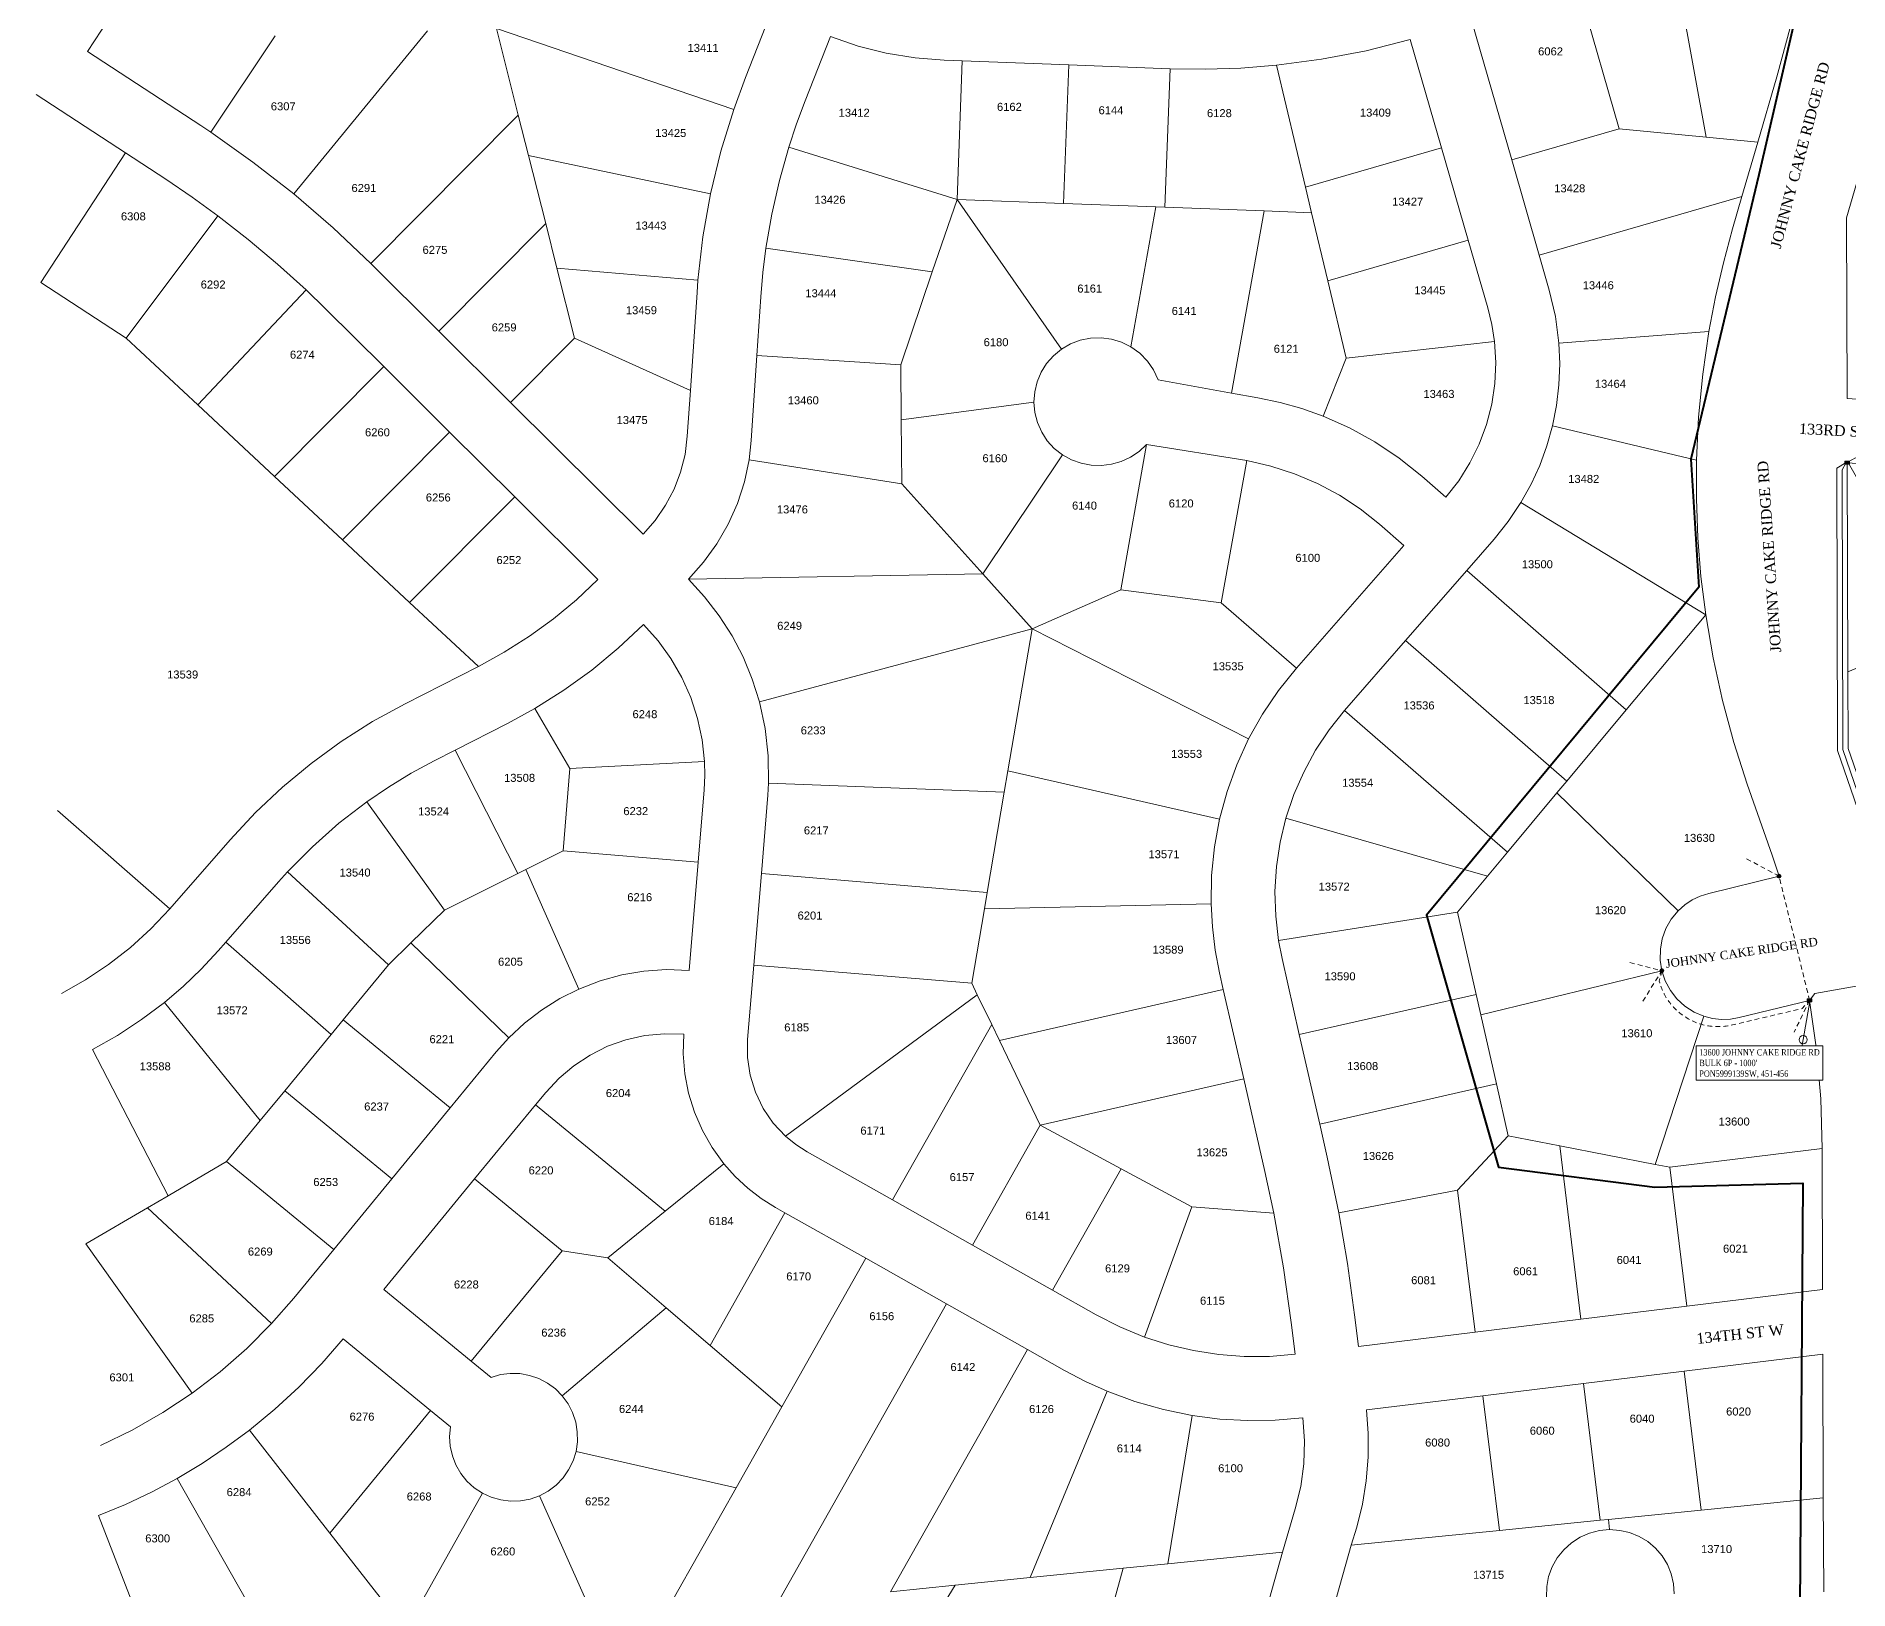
# Model space of a CAD drawing. Header units: feet. Extents: x 865220 to 2843873, y -2240498 to 972474.
# Drawn here: x 2834178 to 2835877, y 967143 to 968600 of the extents above; entities that cross this region are included whole.
import ezdxf
from ezdxf.enums import TextEntityAlignment as Align
from ezdxf.lldxf.tags import DXFTag

# ---------------------------------------------------------------- set-up
doc = ezdxf.new("R2010")
doc.units = ezdxf.units.FT
doc.header["$LTSCALE"] = 0.015
doc.header["$MEASUREMENT"] = 0
doc.linetypes.add('DASHED', pattern=[5, 3, -2])
doc.layers.get('0').update_dxf_attribs({"lineweight": 5})
for name, color, linetype, lineweight in [('72B', 112, '72B', 5), ('Dakota County Addresses', 7, 'Continuous', 5), ('Dakota County Parcels', 7, 'Continuous', 5), ('DROP BURIED', 7, 'DASHED', 5), ('RUNNING LINE (UNDERGROUND)', 10, 'Continuous', 5), ('STREET NAME', 7, 'Continuous', 5), ('TAIL', 1, 'MST', 5), ('TELEPHONE STRUCT-PROP', 6, 'Continuous', 5), ('TERMINALS', 7, 'Continuous', 5), ('WORK BOUNDARY', 110, 'Continuous', 40)]:
    doc.layers.add(name, color=color, linetype=linetype, lineweight=lineweight)
doc.styles.add('Dimensions 100', font='arial.ttf')
doc.styles.add('Line', font='txt.shx', dxfattribs={"height": 3})
doc.styles.add('SIMPLEX', font='times.ttf', dxfattribs={"width": 0.8})
doc.styles.get("Standard").update_dxf_attribs({"font": 'times.ttf'})
doc.styles.add('Utilities', font='arial.ttf', dxfattribs={"height": 2.5})
tags = doc.linetypes.add('72B', pattern='A,80,-5,["72B",Line,S=1.5,R=0,X=0,Y=-1.5],-20', length=105).pattern_tags.tags
tags[6] = DXFTag(74, 10)
tags = doc.linetypes.add('MST', pattern='A,5,-5,5,-5,["TAIL",Line,S=1.5,R=0,X=0,Y=-1.5],-20', length=40).pattern_tags.tags
tags[10] = DXFTag(74, 10)

# ---------------------------------------------------------------- blocks, each defined once
blk = doc.blocks.new('ACMAP_ANN_TEMPLATE_Dakota County Addresses')
at = {"layer": 'Dakota County Addresses', "style": 'Dimensions 100'}
blk.add_attdef('DakotaCountyAddress', text='', height=50, dxfattribs=at).set_placement((0, 0), align=Align.CENTER)
blk = doc.blocks.new('NEW HH')
at = {"ltscale": 40, "true_color": 0xffffff}
h = blk.add_hatch(color=7, dxfattribs=at)
h.dxf.hatch_style = 1
h.paths.add_polyline_path([(-0.061, -0.031, 0.414214), (-0.046, -0.046), (0.046, -0.046, 0.414214), (0.061, -0.031), (0.061, 0.031, 0.414214), (0.046, 0.046), (-0.046, 0.046, 0.414214), (-0.061, 0.031)])
at = {"layer": 'RUNNING LINE (UNDERGROUND)', "color": 6, "lineweight": 0, "const_width": 0.005, "flags": 128}
blk.add_lwpolyline([(-0.061, 0.031), (-0.061, -0.031, 0.414214), (-0.046, -0.046), (0.046, -0.046, 0.414214), (0.061, -0.031), (0.061, 0.031, 0.414214), (0.046, 0.046), (-0.046, 0.046, 0.414214)], format="xyb", close=True, dxfattribs=at)
at = {"layer": 'TELEPHONE STRUCT-PROP', "color": 18, "true_color": 0x000000, "style": 'Utilities'}
blk.add_text('HH', height=0.05, dxfattribs=at).set_placement((0, 0), align=Align.MIDDLE_CENTER)
blk = doc.blocks.new('Proposed FlowerPot')
at = {"ltscale": 100, "true_color": 0xffffff}
h = blk.add_hatch(color=7, dxfattribs=at)
h.dxf.hatch_style = 1
h.paths.add_polyline_path([(0, 0.06, 0.414214), (-0.06, 0, 0.414214), (0, -0.06, 0.414214), (0.06, 0, 0.414214)])
at = {"ltscale": 100}
blk.add_circle((0, 0), 0.0604, dxfattribs=at)
at = {"layer": 'RUNNING LINE (UNDERGROUND)', "color": 6, "lineweight": 0, "const_width": 0.00907, "flags": 128}
blk.add_lwpolyline([(-0.06, 0, -0.414214), (0, 0.06, -0.414214), (0.06, 0, -0.414214), (0, -0.06, -0.414214), (-0.06, 0)], format="xyb", dxfattribs=at)
at = {"color": 18, "linetype": 'ByBlock', "lineweight": -2, "ltscale": 100, "true_color": 0x000000, "style": 'Dimensions 100'}
blk.add_text('F', height=0.0744, dxfattribs=at).set_placement((-0.029, -0.037))
blk = doc.blocks.new('TERMINAL')
at = {"ltscale": 0.5, "flags": 128}
blk.add_lwpolyline([(-0.1, -0.6), (-0.1, 44.8)], dxfattribs=at)
at = {"ltscale": 0.5}
blk.add_circle((-0.1, 37.6), 3.83, dxfattribs=at)

msp = doc.modelspace()

# ---------------------------------------------------------------- linework, layer by layer
at = {"layer": '72B', "lineweight": 5, "ltscale": 100, "flags": 128}
msp.add_lwpolyline([(2835873.7, 968199.9), (2835870.4, 968193.8), (2835870.9, 967931.4), (2835902.4, 967840.4, -0.027001), (2835931.4, 967724.5), (2835934.6, 967703.5, -0.039583), (2835946.8, 967557.8), (2835947.3, 967432.4), (2835952.2, 967428.3), (2835947.6, 967422.7), (2835947.3, 967368.3), (2835948, 967108.1), (2835945, 966519.8), (2835950, 966517.8)], format="xyb", dxfattribs=at)
at = {"layer": 'Dakota County Parcels', "lineweight": 5}
for p, q in [((2834225.7, 968585.9), (2834276.1, 968663)), ((2835713.6, 968666.4), (2835743.1, 968505.5)), ((2835661.5, 968513.5), (2835624, 968643.1)), ((2834419.2, 968452.4), (2834544.6, 968605.3)), ((2834609.2, 968607.5), (2834831.5, 968531.6)), ((2834609.2, 968607.5), (2834629.6, 968526.4)), ((2834842.6, 968561.7), (2834861.7, 968610)), ((2835523.2, 968614), (2835560.7, 968484.3)), ((2834225.7, 968585.9), (2834332, 968516.4)), ((2834341.3, 968510.2), (2834401.7, 968600.5)), ((2834898.4, 968539.6), (2834922.3, 968600)), ((2835465.5, 968597.3), (2835495, 968495.5)), ((2835028.7, 968577.7), (2835045.7, 968577.1)), ((2835040.8, 968447.2), (2835045.7, 968577.1)), ((2835045.7, 968577.1), (2835145.6, 968573.3)), ((2835140.7, 968443.5), (2835145.6, 968573.3)), ((2835145.6, 968573.3), (2835240.5, 968569.8)), ((2835235.6, 968439.9), (2835240.5, 968569.8)), ((2835340.1, 968573), (2835367.3, 968458.6)), ((2834842.6, 968561.7), (2834831.5, 968531.6)), ((2835791.3, 968500.8), (2835809.2, 968562.2)), ((2834177.8, 968545.5), (2834261.5, 968490.8)), ((2835874.6, 968429.9), (2835905, 968534.6)), ((2834341.3, 968510.2), (2834332, 968516.4)), ((2834491.3, 968387.3), (2834629.6, 968526.4)), ((2834629.6, 968526.4), (2834639.2, 968488.4)), ((2835560.7, 968484.3), (2835661.5, 968513.5)), ((2835743.1, 968505.5), (2835661.5, 968513.5)), ((2835743.1, 968505.5), (2835791.3, 968500.8)), ((2835776.5, 968449.9), (2835791.3, 968500.8)), ((2834182.2, 968369.4), (2834261.5, 968490.8)), ((2834261.5, 968490.8), (2834299.1, 968466.1)), ((2834639.2, 968488.4), (2834655.3, 968424.6)), ((2834639.2, 968488.4), (2834809.9, 968452.6)), ((2834883.1, 968496.2), (2835040.8, 968447.2)), ((2835367.3, 968458.6), (2835495, 968495.5)), ((2835495, 968495.5), (2835519.9, 968409.1)), ((2835560.7, 968484.3), (2835586.5, 968395)), ((2835367.3, 968458.6), (2835373, 968434.7)), ((2835586.5, 968395), (2835776.5, 968449.9)), ((2835767.7, 968419.6), (2835776.5, 968449.9)), ((2834262.1, 968317.1), (2834348, 968432)), ((2835017.6, 968379.2), (2835040.8, 968447.2)), ((2835040.8, 968447.2), (2835140.7, 968443.5)), ((2835040.8, 968447.2), (2835138.6, 968306.8)), ((2835140.7, 968443.5), (2835227.2, 968440.2)), ((2835203.8, 968309.1), (2835227.2, 968440.2)), ((2835227.2, 968440.2), (2835235.6, 968439.9)), ((2835235.6, 968439.9), (2835328.7, 968436.4)), ((2835298.2, 968265.7), (2835328.7, 968436.4)), ((2835328.7, 968436.4), (2835373, 968434.7)), ((2835373, 968434.7), (2835388.2, 968371)), ((2834555.1, 968323.8), (2834655.3, 968424.6)), ((2834655.3, 968424.6), (2834665.8, 968382.8)), ((2835875, 968260.5), (2835874.6, 968429.9)), ((2834861.7, 968401.5), (2835017.6, 968379.2)), ((2835388.2, 968371), (2835519.9, 968409.1)), ((2835519.9, 968409.1), (2835538.3, 968345.7)), ((2834491.3, 968387.3), (2834555.1, 968323.8)), ((2834665.8, 968382.8), (2834798, 968371.6)), ((2834682.4, 968317.1), (2834665.8, 968382.8)), ((2835586.5, 968395), (2835595.9, 968362.3)), ((2834182.2, 968369.4), (2834262.1, 968317.1)), ((2834798, 968371.6), (2834797.1, 968359.9)), ((2834988, 968292), (2835017.6, 968379.2)), ((2835388.2, 968371), (2835405.4, 968298.4)), ((2834329.1, 968254.6), (2834430.7, 968362.4)), ((2834449, 968344.7), (2834430.7, 968362.4)), ((2834790.9, 968268.1), (2834797.1, 968359.9)), ((2834853.3, 968301), (2834856.9, 968355.9)), ((2834449, 968344.7), (2834503.6, 968290.5)), ((2834262.1, 968317.1), (2834329.1, 968254.6)), ((2834555.1, 968323.8), (2834622.4, 968256.8)), ((2834622.4, 968256.8), (2834682.4, 968317.1)), ((2834682.4, 968317.1), (2834790.9, 968268.1)), ((2835405.4, 968298.4), (2835544.6, 968313.9)), ((2835605, 968312.5), (2835745.6, 968323.5)), ((2834847.9, 968221.2), (2834853.3, 968301)), ((2834853.3, 968301), (2834988, 968292)), ((2835383.9, 968244), (2835405.4, 968298.4)), ((2834401.1, 968187.5), (2834503.6, 968290.5)), ((2834503.6, 968290.5), (2834565.2, 968229.1)), ((2834988.5, 968240.4), (2834988, 968292)), ((2835229.3, 968278), (2835298.2, 968265.7)), ((2834788, 968225.2), (2834790.9, 968268.1)), ((2835298.2, 968265.7), (2835322.8, 968261.3)), ((2834329.1, 968254.6), (2834401.1, 968187.5)), ((2834622.4, 968256.8), (2834746.5, 968133.4)), ((2834988.5, 968240.4), (2835112.9, 968257)), ((2835875, 968260.5), (2835927.2, 968256.9)), ((2834464.8, 968128.1), (2834565.2, 968229.1)), ((2834565.2, 968229.1), (2834626.2, 968168.5)), ((2834989.1, 968180.4), (2834988.5, 968240.4)), ((2835598.9, 968235), (2835733.9, 968202.8)), ((2834845.9, 968203.1), (2834847.9, 968221.2)), ((2835194.2, 968081.2), (2835218.5, 968217.5)), ((2835218.5, 968217.5), (2835312.3, 968202.3)), ((2834845.9, 968203.1), (2834989.1, 968180.4)), ((2835065, 968096), (2835139.6, 968207.7)), ((2835288.5, 968069), (2835312.3, 968202.3)), ((2835875.7, 968004.2), (2835875.2, 968200.3)), ((2835875.2, 968200.3), (2835923.1, 968197)), ((2834401.1, 968187.5), (2834464.8, 968128.1)), ((2834989.1, 968180.4), (2835065, 968096)), ((2835476.3, 968187.8), (2835498.9, 968168)), ((2834527.7, 968069.4), (2834626.2, 968168.5)), ((2834626.2, 968168.5), (2834704.2, 968090.9)), ((2835569.3, 968163), (2835742.5, 968057.7)), ((2835436.9, 968142.6), (2835459.5, 968122.8)), ((2834464.8, 968128.1), (2834527.7, 968069.4)), ((2835518.5, 968099.2), (2835544.1, 968128.6)), ((2835358.9, 968007.6), (2835459.5, 968122.8)), ((2834789.1, 968091.1), (2835065, 968096)), ((2835065, 968096), (2835111.2, 968044.7)), ((2835461.3, 968033.7), (2835518.5, 968099.2)), ((2835518.5, 968099.2), (2835668.1, 967968.6)), ((2835111.2, 968044.7), (2835194.2, 968081.2)), ((2835194.2, 968081.2), (2835288.5, 968069)), ((2835875.7, 968004.2), (2836078, 968088.8)), ((2834527.7, 968069.4), (2834592.2, 968009.3)), ((2835288.5, 968069), (2835358.9, 968007.6)), ((2835668.1, 967968.6), (2835742.5, 968057.7)), ((2834855.7, 967976.1), (2835111.2, 968044.7)), ((2835111.2, 968044.7), (2835088.5, 967911.5)), ((2835111.2, 968044.7), (2835314.1, 967941.4)), ((2835404.1, 967968.1), (2835461.3, 968033.7)), ((2835461.3, 968033.7), (2835612.3, 967901.8)), ((2834523.6, 967974.3), (2834592.2, 968009.3)), ((2835875.9, 967932.3), (2835875.7, 968004.2)), ((2834570.4, 967930.9), (2834619.4, 967955.8)), ((2834619.4, 967955.8), (2834645, 967969.8)), ((2834678, 967913.5), (2834645, 967969.8)), ((2835404.1, 967968.1), (2835556.6, 967835.1)), ((2835612.3, 967901.8), (2835668.1, 967968.6)), ((2834550.8, 967920.9), (2834570.4, 967930.9)), ((2834570.4, 967930.9), (2834629.3, 967815.3)), ((2835875.9, 967932.3), (2835899.1, 967865.8)), ((2834671.6, 967836.4), (2834678, 967913.5)), ((2834678, 967913.5), (2834804.2, 967920.1)), ((2835088.5, 967911.5), (2835085.1, 967891.5)), ((2835088.5, 967911.5), (2835286.9, 967866.2)), ((2834798.1, 967825.9), (2834803.8, 967893.7)), ((2834857.4, 967815), (2834863.6, 967888.7)), ((2834863.6, 967888.7), (2834864.2, 967900)), ((2834864.2, 967900), (2835085.1, 967891.5)), ((2835085.1, 967891.5), (2835069.1, 967797.4)), ((2835556.6, 967835.1), (2835603.1, 967890.8)), ((2835603.1, 967890.8), (2835612.3, 967901.8)), ((2835603.1, 967890.8), (2835716.7, 967780.1)), ((2835781.5, 967898.9), (2835804.7, 967832.4)), ((2834197.7, 967874.2), (2834303, 967782)), ((2834487.5, 967882.4), (2834560.4, 967780.8)), ((2835349.1, 967867.1), (2835538, 967812.8)), ((2834303, 967782), (2834359.7, 967846.7)), ((2834636.6, 967818.9), (2834671.6, 967836.4)), ((2834671.6, 967836.4), (2834798.1, 967825.9)), ((2834789.7, 967724.3), (2834798.1, 967825.9)), ((2835538, 967812.8), (2835556.6, 967835.1)), ((2835811.3, 967812.6), (2835804.7, 967832.4)), ((2834355.4, 967750.8), (2834404.8, 967807.2)), ((2834413.4, 967816.7), (2834404.8, 967807.2)), ((2834413.4, 967816.7), (2834507.9, 967729.6)), ((2834560.4, 967780.8), (2834629.3, 967815.3)), ((2834629.3, 967815.3), (2834636.6, 967818.9)), ((2834636.6, 967818.9), (2834686.4, 967706.8)), ((2834850.3, 967729.3), (2834857.4, 967815)), ((2834857.4, 967815), (2835069.1, 967797.4)), ((2835509.8, 967779), (2835538, 967812.8)), ((2835745.4, 967796.5), (2835811.3, 967812.6)), ((2835069.1, 967797.4), (2835066.5, 967782)), ((2835066.5, 967782), (2835278.9, 967786.7)), ((2834528.9, 967750.1), (2834560.4, 967780.8)), ((2835066.5, 967782), (2835054.6, 967712.3)), ((2835342.1, 967752.2), (2835509.8, 967779)), ((2835509.8, 967779), (2835527.3, 967701.8)), ((2835342.1, 967752.2), (2835345.4, 967735.3)), ((2834348.2, 967742.5), (2834355.4, 967750.8)), ((2834355.4, 967750.8), (2834454.3, 967664.3)), ((2834507.9, 967729.6), (2834528.9, 967750.1)), ((2834528.9, 967750.1), (2834620.7, 967661)), ((2835345.4, 967735.3), (2835361.6, 967664.1)), ((2834465.4, 967677.9), (2834507.9, 967729.6)), ((2834844.5, 967659.5), (2834850.3, 967729.3)), ((2834850.3, 967729.3), (2835054.6, 967712.3)), ((2835286.9, 967722), (2835290.4, 967706.4)), ((2835531.7, 967682.5), (2835701.4, 967724)), ((2834880.1, 967568.8), (2835059.8, 967701.5)), ((2835054.6, 967712.3), (2835059.8, 967701.5)), ((2835059.8, 967701.5), (2835073.3, 967673.5)), ((2835080.5, 967658.6), (2835290.4, 967706.4)), ((2835290.4, 967706.4), (2835309.5, 967622.5)), ((2835361.6, 967664.1), (2835527.3, 967701.8)), ((2835527.3, 967701.8), (2835531.7, 967682.5)), ((2834298.1, 967694.3), (2834387.8, 967583.4)), ((2835773.9, 967680), (2835839.9, 967696.1)), ((2834454.3, 967664.3), (2834465.4, 967677.9)), ((2834465.4, 967677.9), (2834565.8, 967595.3)), ((2834980.4, 967509), (2835073.3, 967673.5)), ((2835073.3, 967673.5), (2835080.5, 967658.6)), ((2835531.7, 967682.5), (2835546.4, 967617.9)), ((2835695.1, 967542.4), (2835740.9, 967681.3)), ((2834230.4, 967650), (2834301.5, 967513)), ((2834410.8, 967611.4), (2834454.3, 967664.3)), ((2834620.7, 967661), (2834609, 967647.9)), ((2835080.5, 967658.6), (2835118.7, 967579.1)), ((2835361.6, 967664.1), (2835380.7, 967580.2)), ((2834565.8, 967595.3), (2834609, 967647.9)), ((2835118.7, 967579.1), (2835309.5, 967622.5)), ((2835309.5, 967622.5), (2835329.3, 967535.7)), ((2835380.7, 967580.2), (2835546.4, 967617.9)), ((2835546.4, 967617.9), (2835557.5, 967569.1)), ((2834387.8, 967583.4), (2834410.8, 967611.4)), ((2834410.8, 967611.4), (2834511.2, 967528.9)), ((2834645.8, 967598.2), (2834655.3, 967609.8)), ((2834356.2, 967545), (2834387.8, 967583.4)), ((2834511.2, 967528.9), (2834565.8, 967595.3)), ((2834588.7, 967528.7), (2834645.8, 967598.2)), ((2834645.8, 967598.2), (2834767.2, 967498.4)), ((2835055.3, 967466.7), (2835118.7, 967579.1)), ((2835118.7, 967579.1), (2835194.5, 967538.3)), ((2835380.7, 967580.2), (2835387.8, 967549)), ((2835510, 967518.1), (2835557.5, 967569.1)), ((2835557.5, 967569.1), (2835605.7, 967559.8)), ((2834900.3, 967554.2), (2834980.4, 967509)), ((2835398.6, 967497), (2835387.8, 967549)), ((2835605.7, 967559.8), (2835625.6, 967397.1)), ((2835605.7, 967559.8), (2835695.1, 967542.4)), ((2835708.9, 967539.7), (2835851.7, 967557.2)), ((2835852.1, 967424.9), (2835851.7, 967557.2)), ((2834301.5, 967513), (2834356.2, 967545)), ((2834356.2, 967545), (2834456.6, 967462.5)), ((2834767.2, 967498.4), (2834822.2, 967543)), ((2835130.2, 967424.4), (2835194.5, 967538.3)), ((2835194.5, 967538.3), (2835261, 967502.5)), ((2835337.6, 967496.7), (2835329.3, 967535.7)), ((2835695.1, 967542.4), (2835708.9, 967539.7)), ((2835708.9, 967539.7), (2835724.9, 967409.3)), ((2834456.6, 967462.5), (2834511.2, 967528.9)), ((2834503.6, 967425.2), (2834588.7, 967528.7)), ((2834588.7, 967528.7), (2834670.6, 967461.4)), ((2835398.6, 967497), (2835510, 967518.1)), ((2835510, 967518.1), (2835526.4, 967385)), ((2834224.2, 967467.8), (2834282.2, 967501.7)), ((2834282.2, 967501.7), (2834301.5, 967513)), ((2834282.2, 967501.7), (2834398.4, 967393.2)), ((2834713.5, 967454.8), (2834767.2, 967498.4)), ((2834809.3, 967372.7), (2834879.5, 967497)), ((2834870.8, 967502), (2834879.5, 967497)), ((2834879.5, 967497), (2834955.3, 967454.3)), ((2834980.4, 967509), (2835055.3, 967466.7)), ((2835216.4, 967380.4), (2835261, 967502.5)), ((2835261, 967502.5), (2835337.6, 967496.7)), ((2834224.2, 967467.8), (2834324, 967327.9)), ((2835055.3, 967466.7), (2835130.2, 967424.4)), ((2834419.2, 967416.9), (2834456.6, 967462.5)), ((2834585.5, 967357.9), (2834670.6, 967461.4)), ((2834670.6, 967461.4), (2834713.5, 967454.8)), ((2834713.5, 967454.8), (2834768.1, 967408)), ((2834876.6, 967315), (2834955.3, 967454.3)), ((2834955.3, 967454.3), (2835031, 967411.5)), ((2834398.4, 967393.2), (2834419.2, 967416.9)), ((2834503.6, 967425.2), (2834585.5, 967357.9)), ((2835130.2, 967424.4), (2835171.1, 967401.3)), ((2835724.9, 967409.3), (2835852.1, 967424.9)), ((2834670.8, 967325.3), (2834768.1, 967408)), ((2834768.1, 967408), (2834809.3, 967372.7)), ((2835031, 967411.5), (2834872.6, 967131)), ((2835031, 967411.5), (2835106.8, 967368.7)), ((2835413.5, 967401.4), (2835417.2, 967371.6)), ((2835526.4, 967385), (2835625.6, 967397.1)), ((2835625.6, 967397.1), (2835724.9, 967409.3)), ((2834465.5, 967378.8), (2834547.4, 967311.5)), ((2835354, 967394.1), (2835357.6, 967364.3)), ((2835417.2, 967371.6), (2835526.4, 967385)), ((2834809.3, 967372.7), (2834876.6, 967315)), ((2835106.8, 967368.7), (2834978.6, 967141.7)), ((2835106.8, 967368.7), (2835141.6, 967349.1)), ((2835722.2, 967348.5), (2835852.2, 967364.5)), ((2835852.5, 967229.7), (2835852.2, 967364.5)), ((2834585.5, 967357.9), (2834604.1, 967342.6)), ((2835627.9, 967337), (2835722.2, 967348.5)), ((2835722.2, 967348.5), (2835738.2, 967218.2)), ((2835181.6, 967329.6), (2835109.3, 967154.9)), ((2835533.6, 967325.4), (2835627.9, 967337)), ((2835627.9, 967337), (2835643.6, 967208.7)), ((2834453.1, 967196.7), (2834547.4, 967311.5)), ((2834547.4, 967311.5), (2834566, 967296.3)), ((2834833.7, 967239), (2834876.6, 967315)), ((2835424.5, 967312.1), (2835533.6, 967325.4)), ((2835533.6, 967325.4), (2835549.1, 967199.2)), ((2834377.8, 967293.3), (2834453.1, 967196.7)), ((2835261.3, 967306.9), (2835238.3, 967167.9)), ((2834683.7, 967273.2), (2834833.7, 967239)), ((2834309.9, 967247.9), (2834403, 967083.7)), ((2834524, 967105.7), (2834595.9, 967234.1)), ((2834649.5, 967231.7), (2834701.9, 967113.8)), ((2834833.7, 967239), (2834766.7, 967120.4)), ((2835738.2, 967218.2), (2835852.5, 967229.7)), ((2835853.1, 967141.7), (2835852.5, 967229.7)), ((2834236.2, 967213), (2834290.6, 967072.4)), ((2835345.8, 967178.7), (2835357.8, 967219.4)), ((2835549.1, 967199.2), (2835643.6, 967208.7)), ((2835643.6, 967208.7), (2835651.5, 967209.5)), ((2835651.5, 967209.5), (2835738.2, 967218.2)), ((2835651.5, 967209.5), (2835652.5, 967199.9)), ((2834453.1, 967196.7), (2834524, 967105.7)), ((2835410.3, 967185.2), (2835415.4, 967202.3)), ((2835410.3, 967185.2), (2835549.1, 967199.2)), ((2835238.3, 967167.9), (2835345.8, 967178.7)), ((2835316.5, 967074.3), (2835345.8, 967178.7)), ((2835387.4, 967104), (2835410.3, 967185.2)), ((2835109.3, 967154.9), (2835196.4, 967163.6)), ((2835183.6, 967117.1), (2835196.4, 967163.6)), ((2835196.4, 967163.6), (2835238.3, 967167.9)), ((2834906.4, 966934.1), (2835039.2, 967147.8)), ((2834978.6, 967141.7), (2835039.2, 967147.8)), ((2835039.2, 967147.8), (2835109.3, 967154.9))]:
    msp.add_line(p, q, dxfattribs=at)
for points in [[(2835809.2, 968562.2), (2835822.3, 968610.7), (2835832.9, 968659.8)], [(2834922.3, 968600), (2834948.1, 968591.1), (2834974.5, 968584.4), (2835001.5, 968579.9), (2835028.7, 968577.7)], [(2835340.1, 968573), (2835382.3, 968578.6), (2835424.2, 968586.7), (2835465.5, 968597.3)], [(2835240.5, 968569.8), (2835273.7, 968569.3), (2835306.9, 968570.4), (2835340.1, 968573)], [(2834898.4, 968539.6), (2834890.3, 968518), (2834883.1, 968496.2)], [(2834831.5, 968531.6), (2834819.5, 968492.5), (2834809.9, 968452.6)], [(2834419.2, 968452.4), (2834380.9, 968482.2), (2834341.3, 968510.2)], [(2834883.1, 968496.2), (2834874.3, 968465), (2834867.2, 968433.4), (2834861.7, 968401.5)], [(2834348, 968432), (2834323.8, 968449.4), (2834299.1, 968466.1)], [(2834491.3, 968387.3), (2834456, 968420.7), (2834419.2, 968452.4)], [(2834809.9, 968452.6), (2834802.7, 968412.3), (2834798, 968371.6)], [(2834430.7, 968362.4), (2834404, 968386.6), (2834376.4, 968409.8), (2834348, 968432)], [(2835767.7, 968419.6), (2835759.1, 968387.8), (2835751.8, 968355.8), (2835745.6, 968323.5)], [(2834861.7, 968401.5), (2834858.9, 968378.7), (2834856.9, 968355.9)], [(2835605, 968312.5), (2835601.7, 968337.6), (2835595.9, 968362.3)], [(2835544.6, 968313.9), (2835542.1, 968329.9), (2835538.3, 968345.7)], [(2835203.8, 968309.1), (2835195, 968313.4), (2835185.5, 968316.3), (2835175.8, 968317.5), (2835166, 968317.2), (2835156.3, 968315.3), (2835147.1, 968311.8), (2835138.6, 968306.8)], [(2835498.9, 968168), (2835511.1, 968183.5), (2835521.5, 968200.1), (2835530.2, 968217.8), (2835537.1, 968236.2), (2835542, 968255.2), (2835544.9, 968274.7), (2835545.7, 968294.3), (2835544.6, 968313.9)], [(2835598.9, 968235), (2835602.7, 968254.1), (2835605, 968273.5), (2835605.7, 968293), (2835605, 968312.5)], [(2835745.6, 968323.5), (2835739.8, 968283.5), (2835735.9, 968243.2), (2835733.9, 968202.8)], [(2835138.6, 968306.8), (2835131.1, 968300.7), (2835124.7, 968293.4), (2835119.6, 968285.1), (2835115.9, 968276.2), (2835113.6, 968266.7), (2835112.9, 968257)], [(2835229.3, 968278), (2835225, 968287.3), (2835219.2, 968295.7), (2835212.1, 968303.1), (2835203.8, 968309.1)], [(2835383.9, 968244), (2835364, 968251.1), (2835343.6, 968256.9), (2835322.8, 968261.3)], [(2835112.9, 968257), (2835113.8, 968247.4), (2835116.2, 968238), (2835120.2, 968229.1), (2835125.4, 968220.9), (2835132, 968213.8), (2835139.6, 968207.7)], [(2835476.3, 968187.8), (2835455.1, 968204.7), (2835432.5, 968219.8), (2835408.8, 968233), (2835383.9, 968244)], [(2835569.3, 968163), (2835578.8, 968180.1), (2835586.9, 968197.8), (2835593.7, 968216.2), (2835598.9, 968235)], [(2834746.5, 968133.4), (2834757.8, 968146.3), (2834767.6, 968160.4), (2834775.6, 968175.6), (2834781.7, 968191.6), (2834785.9, 968208.2), (2834788, 968225.2)], [(2835139.6, 968207.7), (2835148, 968203.1), (2835157.1, 968199.9), (2835166.5, 968198.1), (2835176.1, 968197.8), (2835185.6, 968198.9), (2835194.8, 968201.6), (2835203.5, 968205.6), (2835211.5, 968211), (2835218.5, 968217.5)], [(2834789.1, 968091.1), (2834803.2, 968107), (2834815.7, 968124.2), (2834826.3, 968142.6), (2834834.9, 968162), (2834841.5, 968182.3), (2834845.9, 968203.1)], [(2835436.9, 968142.6), (2835418.6, 968157.1), (2835399.2, 968169.9), (2835378.6, 968180.9), (2835357.2, 968190), (2835335, 968197.2), (2835312.3, 968202.3)], [(2835733.9, 968202.8), (2835733.8, 968166.4), (2835735.1, 968130), (2835738.1, 968093.8), (2835742.5, 968057.7)], [(2835544.1, 968128.6), (2835557.5, 968145.3), (2835569.3, 968163)], [(2834592.2, 968009.3), (2834616.5, 968022.7), (2834640, 968037.6), (2834662.5, 968054), (2834684, 968071.8), (2834704.2, 968090.9)], [(2834855.7, 967976.1), (2834848.9, 967997.5), (2834840.4, 968018.2), (2834830, 968038), (2834817.9, 968056.9), (2834804.2, 968074.6), (2834789.1, 968091.1)], [(2835742.5, 968057.7), (2835749.4, 968017.3), (2835758.2, 967977.4), (2835768.9, 967937.9), (2835781.5, 967898.9)], [(2834645, 967969.8), (2834672.3, 967987), (2834698.4, 968005.9), (2834723.3, 968026.5), (2834746.8, 968048.6)], [(2834804.2, 967920.1), (2834802, 967940.5), (2834797.7, 967960.6), (2834791.4, 967980.2), (2834783, 967998.9), (2834772.7, 968016.7), (2834760.6, 968033.3), (2834746.8, 968048.6)], [(2835358.9, 968007.6), (2835342.2, 967986.8), (2835327.2, 967964.6), (2835314.1, 967941.4)], [(2834523.6, 967974.3), (2834493, 967957.6), (2834463.7, 967938.9), (2834435.5, 967918.4), (2834408.7, 967896.1), (2834383.4, 967872.2), (2834359.7, 967846.7)], [(2834864.2, 967900), (2834863.9, 967925.6), (2834861.1, 967951.1), (2834855.7, 967976.1)], [(2835404.1, 967968.1), (2835389.6, 967950), (2835376.8, 967930.7), (2835365.7, 967910.3), (2835356.4, 967889.1), (2835349.1, 967867.1)], [(2835314.1, 967941.4), (2835303, 967917.1), (2835293.9, 967892), (2835286.9, 967866.2)], [(2834550.8, 967920.9), (2834529.1, 967909.1), (2834507.9, 967896.2), (2834487.5, 967882.4)], [(2834803.8, 967893.7), (2834804.4, 967906.9), (2834804.2, 967920.1)], [(2834487.5, 967882.4), (2834461.3, 967862.2), (2834436.6, 967840.3), (2834413.4, 967816.7)], [(2835286.9, 967866.2), (2835282.1, 967840), (2835279.4, 967813.4), (2835278.9, 967786.7)], [(2835349.1, 967867.1), (2835343.6, 967844.5), (2835340.2, 967821.6), (2835338.8, 967798.4), (2835339.5, 967775.2), (2835342.1, 967752.2)], [(2835278.9, 967786.7), (2835280.1, 967765), (2835282.8, 967743.4), (2835286.9, 967722)], [(2835745.4, 967796.5), (2835737.4, 967794), (2835729.9, 967790.3), (2835722.9, 967785.7), (2835716.7, 967780.1)], [(2834201.5, 967702.6), (2834224.1, 967715.3), (2834245.6, 967729.7), (2834266.1, 967745.7), (2834285.2, 967763.2), (2834303, 967782)], [(2835716.7, 967780.1), (2835710.3, 967772.3), (2835705.3, 967763.5), (2835701.8, 967754), (2835700, 967744.1), (2835699.8, 967734), (2835701.4, 967724)], [(2834298.1, 967694.3), (2834315.7, 967709.4), (2834332.4, 967725.5), (2834348.2, 967742.5)], [(2834789.7, 967724.3), (2834768.6, 967725), (2834747.4, 967723.5), (2834726.6, 967720), (2834706.2, 967714.4), (2834686.4, 967706.8)], [(2835701.4, 967724), (2835704.6, 967714.4), (2835709.4, 967705.5), (2835715.6, 967697.5), (2835723.1, 967690.7), (2835731.6, 967685.2), (2835740.9, 967681.3)], [(2834686.4, 967706.8), (2834668.4, 967697.8), (2834651.4, 967687), (2834635.4, 967674.7), (2834620.7, 967661)], [(2834230.4, 967650), (2834253.9, 967663.3), (2834276.5, 967678.1), (2834298.1, 967694.3)], [(2835851.7, 967557.2), (2835850.3, 967603.7), (2835846.4, 967650), (2835839.9, 967696.1)], [(2835740.9, 967681.3), (2835749, 967679.2), (2835757.3, 967678.3), (2835765.7, 967678.6), (2835773.9, 967680)], [(2834784.7, 967664.5), (2834766.5, 967664.9), (2834748.3, 967663.1), (2834730.5, 967659.1), (2834713.3, 967653.1), (2834697, 967644.9), (2834681.7, 967634.9), (2834667.8, 967623.1), (2834655.3, 967609.8)], [(2834784.7, 967664.5), (2834784.2, 967645.9), (2834785.7, 967627.3), (2834789.2, 967609.1), (2834794.7, 967591.3), (2834802.1, 967574.2), (2834811.3, 967558.1), (2834822.2, 967543)], [(2834844.5, 967659.5), (2834844.4, 967642.7), (2834846.8, 967626.1), (2834851.8, 967610), (2834859.1, 967594.9), (2834868.6, 967581.1), (2834880.1, 967568.8)], [(2834880.1, 967568.8), (2834889.8, 967561), (2834900.3, 967554.2)], [(2834822.2, 967543), (2834832.9, 967531.1), (2834844.6, 967520.2), (2834857.3, 967510.5), (2834870.8, 967502)], [(2835354, 967394.1), (2835346.7, 967445.5), (2835337.6, 967496.7)], [(2835413.5, 967401.4), (2835406.8, 967449.3), (2835398.6, 967497)], [(2835171.1, 967401.3), (2835193.3, 967390), (2835216.4, 967380.4)], [(2834324, 967327.9), (2834350.2, 967348), (2834375.1, 967369.8), (2834398.4, 967393.2)], [(2834377.8, 967293.3), (2834401.4, 967312.8), (2834424, 967333.6), (2834445.4, 967355.7), (2834465.5, 967378.8)], [(2835216.4, 967380.4), (2835239.2, 967373.1), (2835262.5, 967367.7), (2835286.1, 967364), (2835309.9, 967362.2), (2835333.8, 967362.3), (2835357.6, 967364.3)], [(2834670.8, 967325.3), (2834664.4, 967331.9), (2834657, 967337.3), (2834648.9, 967341.6), (2834640.2, 967344.5), (2834631.1, 967346.2), (2834622, 967346.4), (2834612.9, 967345.2), (2834604.1, 967342.6)], [(2835141.6, 967349.1), (2835161.3, 967338.8), (2835181.6, 967329.6)], [(2834238, 967278.7), (2834267.7, 967293.2), (2834296.4, 967309.6), (2834324, 967327.9)], [(2835181.6, 967329.6), (2835207.6, 967320), (2835234.2, 967312.5), (2835261.3, 967306.9)], [(2834683.7, 967273.2), (2834685, 967282.3), (2834684.9, 967291.6), (2834683.4, 967300.8), (2834680.5, 967309.6), (2834676.3, 967317.8), (2834670.8, 967325.3)], [(2835415.4, 967202.3), (2835420.8, 967223.8), (2835424.4, 967245.7), (2835426.2, 967267.8), (2835426.3, 967290), (2835424.5, 967312.1)], [(2834309.9, 967247.9), (2834333.3, 967261.9), (2834355.9, 967277.1), (2834377.8, 967293.3)], [(2834566, 967296.3), (2834565.2, 967287.1), (2834565.8, 967278), (2834567.8, 967269), (2834571.1, 967260.5), (2834575.7, 967252.5), (2834581.4, 967245.4), (2834588.2, 967239.2), (2834595.9, 967234.1)], [(2835261.3, 967306.9), (2835287.1, 967303.6), (2835313, 967302.1), (2835339, 967302.5), (2835364.9, 967304.8)], [(2835357.8, 967219.4), (2835362.9, 967240.3), (2835365.8, 967261.7), (2835366.4, 967283.2), (2835364.9, 967304.8)], [(2834649.5, 967231.7), (2834657.7, 967236.1), (2834665.1, 967241.7), (2834671.5, 967248.4), (2834676.8, 967256), (2834680.9, 967264.3), (2834683.7, 967273.2)], [(2834236.2, 967213), (2834261.3, 967223.4), (2834285.9, 967235.1), (2834309.9, 967247.9)], [(2834595.9, 967234.1), (2834604.3, 967230.2), (2834613.2, 967227.7), (2834622.4, 967226.6), (2834631.7, 967226.8), (2834640.8, 967228.6), (2834649.5, 967231.7)], [(2835652.5, 967199.9), (2835642.9, 967199), (2835633.5, 967196.6), (2835624.7, 967192.7), (2835616.6, 967187.4), (2835609.4, 967180.9), (2835603.4, 967173.4), (2835598.6, 967165), (2835595.3, 967155.9), (2835593.5, 967146.4), (2835593.2, 967136.7), (2835594.5, 967127.1), (2835597.3, 967117.9), (2835601.6, 967109.2)], [(2835713.1, 967139.7), (2835712.4, 967149.2), (2835710.2, 967158.4), (2835706.6, 967167.2), (2835701.6, 967175.3), (2835695.4, 967182.5), (2835688.2, 967188.6), (2835680, 967193.5), (2835671.2, 967197.1), (2835662, 967199.2), (2835652.5, 967199.9)]]:
    msp.add_lwpolyline(points, dxfattribs=at)
at = {"layer": 'DROP BURIED', "lineweight": 5, "ltscale": 100, "flags": 128}
for points in [[(2835811.3, 967812.6), (2835779.2, 967829.8)], [(2835839.9, 967696.1), (2835811.3, 967812.6)], [(2835683.6, 967695.4), (2835701.4, 967724), (2835670.3, 967732)], [(2835839.9, 967696.1), (2835825.4, 967666.4)]]:
    msp.add_lwpolyline(points, dxfattribs=at)
msp.add_lwpolyline([(2835701.4, 967724), (2835699, 967714.1, 0.406982), (2835767.5, 967673.1), (2835832.8, 967688.5), (2835839.9, 967696.1)], format="xyb", dxfattribs=at)
at = {"layer": 'TAIL', "lineweight": 5, "ltscale": 100, "flags": 128}
for points in [[(2835839.9, 967696.1), (2835844.8, 967702.5), (2835927.7, 967717.4, 0.028409), (2835897.6, 967838.8), (2835865.9, 967930.6), (2835865.4, 968195.1), (2835874.2, 968200.4)], [(2836461, 968144.9), (2836455.7, 968148.9), (2836341, 968145.6, -0.058543), (2836202.4, 968158.9), (2836092.1, 968177.7), (2836079.4, 968180.2), (2835971.9, 968197.4), (2835882.9, 968204.8), (2835876.1, 968201.1)]]:
    msp.add_lwpolyline(points, format="xyb", dxfattribs=at)
at = {"layer": 'WORK BOUNDARY', "ltscale": 50, "flags": 128}
msp.add_lwpolyline([(2835821.1, 965754.9), (2838590.8, 965764.5), (2838540.7, 967567.4), (2838686.6, 968165.9), (2838544, 968252.2), (2838539.3, 969179.3), (2839357.9, 968944.5), (2839658.8, 969551.7), (2838852.5, 969561.3), (2838405.2, 970043.2), (2837860.9, 969889.4), (2837271.6, 969893.1), (2836764.9, 969833.1), (2836701.1, 969750.6), (2836123.1, 969754.3), (2835849.1, 969814.4), (2835856.6, 968748.8), (2835792.4, 968470.2), (2835728.6, 968203.8), (2835736.1, 968083.7), (2835480.8, 967776), (2835548.4, 967539.7), (2835694.8, 967520.9), (2835833.7, 967524.7)], close=True, dxfattribs=at)

# ---------------------------------------------------------------- block references
at = {"lineweight": 5}
for name, p, xscale, yscale, zscale in [('NEW HH', (2835875.1, 968200.4), 40, 40, 40), ('Proposed FlowerPot', (2835811.3, 967812.6), 30, 30, 30), ('Proposed FlowerPot', (2835701.4, 967724), 30, 30, 30), ('NEW HH', (2835839.8, 967696.2), 40, 40, 40)]:
    msp.add_blockref(name, p, dxfattribs=dict(at, xscale=xscale, yscale=yscale, zscale=zscale))
at = {"layer": 'Dakota County Addresses', "lineweight": 5, "xscale": 0.15, "yscale": 0.15, "zscale": 0.15}
for p, values in [((2834802.8, 968585.6), {'DakotaCountyAddress': '13411'}), ((2835597.1, 968582.3), {'DakotaCountyAddress': '6062'}), ((2834409.3, 968530.8), {'DakotaCountyAddress': '6307'}), ((2835089.9, 968530.3), {'DakotaCountyAddress': '6162'}), ((2835185.1, 968527.1), {'DakotaCountyAddress': '6144'}), ((2834944.4, 968524.8), {'DakotaCountyAddress': '13412'}), ((2835286.7, 968524.4), {'DakotaCountyAddress': '6128'}), ((2835433, 968524.9), {'DakotaCountyAddress': '13409'}), ((2834772.5, 968505.8), {'DakotaCountyAddress': '13425'}), ((2834484.9, 968454.2), {'DakotaCountyAddress': '6291'}), ((2834921.7, 968443.2), {'DakotaCountyAddress': '13426'}), ((2835463.2, 968441.4), {'DakotaCountyAddress': '13427'}), ((2835615.1, 968453.9), {'DakotaCountyAddress': '13428'}), ((2834268.8, 968427.6), {'DakotaCountyAddress': '6308'}), ((2834753.9, 968419), {'DakotaCountyAddress': '13443'}), ((2834551.5, 968396.2), {'DakotaCountyAddress': '6275'}), ((2834343.6, 968363.7), {'DakotaCountyAddress': '6292'}), ((2834913.2, 968355.5), {'DakotaCountyAddress': '13444'}), ((2835165.2, 968359.9), {'DakotaCountyAddress': '6161'}), ((2835484, 968358.3), {'DakotaCountyAddress': '13445'}), ((2835641.8, 968363), {'DakotaCountyAddress': '13446'}), ((2834745, 968339.6), {'DakotaCountyAddress': '13459'}), ((2835253.7, 968338.9), {'DakotaCountyAddress': '6141'}), ((2834616.3, 968323.5), {'DakotaCountyAddress': '6259'}), ((2835077.4, 968309.6), {'DakotaCountyAddress': '6180'}), ((2834427.2, 968297.9), {'DakotaCountyAddress': '6274'}), ((2835349.3, 968303.4), {'DakotaCountyAddress': '6121'}), ((2835653.2, 968270.6), {'DakotaCountyAddress': '13464'}), ((2834896.7, 968255.1), {'DakotaCountyAddress': '13460'}), ((2835492.5, 968261.1), {'DakotaCountyAddress': '13463'}), ((2834736.3, 968236.6), {'DakotaCountyAddress': '13475'}), ((2834497.6, 968225.1), {'DakotaCountyAddress': '6260'}), ((2835076.3, 968200.8), {'DakotaCountyAddress': '6160'}), ((2835628.2, 968181.4), {'DakotaCountyAddress': '13482'}), ((2834554.6, 968164), {'DakotaCountyAddress': '6256'}), ((2834886.5, 968152.8), {'DakotaCountyAddress': '13476'}), ((2835160.3, 968156.4), {'DakotaCountyAddress': '6140'}), ((2835250.9, 968158.4), {'DakotaCountyAddress': '6120'}), ((2834620.8, 968105.3), {'DakotaCountyAddress': '6252'}), ((2835369.6, 968107.4), {'DakotaCountyAddress': '6100'}), ((2835584.7, 968101.4), {'DakotaCountyAddress': '13500'}), ((2834883.9, 968043.7), {'DakotaCountyAddress': '6249'}), ((2835294.9, 968005.7), {'DakotaCountyAddress': '13535'}), ((2834315, 967998), {'DakotaCountyAddress': '13539'}), ((2835473.8, 967969), {'DakotaCountyAddress': '13536'}), ((2835586.2, 967974), {'DakotaCountyAddress': '13518'}), ((2834748.3, 967960.8), {'DakotaCountyAddress': '6248'}), ((2834906, 967945.6), {'DakotaCountyAddress': '6233'}), ((2835256, 967923.6), {'DakotaCountyAddress': '13553'}), ((2834630.8, 967901.1), {'DakotaCountyAddress': '13508'}), ((2835416.3, 967896.5), {'DakotaCountyAddress': '13554'}), ((2834550.2, 967869.6), {'DakotaCountyAddress': '13524'}), ((2834739.7, 967869.9), {'DakotaCountyAddress': '6232'}), ((2834908.9, 967851.8), {'DakotaCountyAddress': '6217'}), ((2835234.8, 967829.5), {'DakotaCountyAddress': '13571'}), ((2835736.6, 967844.8), {'DakotaCountyAddress': '13630'}), ((2834476.6, 967812.3), {'DakotaCountyAddress': '13540'}), ((2835394.3, 967799.1), {'DakotaCountyAddress': '13572'}), ((2834743.4, 967789.2), {'DakotaCountyAddress': '6216'}), ((2834903, 967772), {'DakotaCountyAddress': '6201'}), ((2835653.2, 967777), {'DakotaCountyAddress': '13620'}), ((2834420.5, 967749.1), {'DakotaCountyAddress': '13556'}), ((2834622.3, 967728.7), {'DakotaCountyAddress': '6205'}), ((2835238.6, 967740), {'DakotaCountyAddress': '13589'}), ((2835399.8, 967715), {'DakotaCountyAddress': '13590'}), ((2834361.4, 967683.1), {'DakotaCountyAddress': '13572'}), ((2834890.5, 967667.1), {'DakotaCountyAddress': '6185'}), ((2835678, 967661.6), {'DakotaCountyAddress': '13610'}), ((2834558, 967656), {'DakotaCountyAddress': '6221'}), ((2835251.2, 967655.3), {'DakotaCountyAddress': '13607'}), ((2834289.3, 967630.6), {'DakotaCountyAddress': '13588'}), ((2835421, 967630.8), {'DakotaCountyAddress': '13608'}), ((2834496.8, 967592.9), {'DakotaCountyAddress': '6237'}), ((2834723.3, 967605.5), {'DakotaCountyAddress': '6204'}), ((2835769.2, 967578.8), {'DakotaCountyAddress': '13600'}), ((2834961.9, 967570.3), {'DakotaCountyAddress': '6171'}), ((2835279.8, 967549.9), {'DakotaCountyAddress': '13625'}), ((2835435.6, 967546.5), {'DakotaCountyAddress': '13626'}), ((2834650.9, 967533), {'DakotaCountyAddress': '6220'}), ((2835045.5, 967526.7), {'DakotaCountyAddress': '6157'}), ((2834449.1, 967522.1), {'DakotaCountyAddress': '6253'}), ((2835116.5, 967490.5), {'DakotaCountyAddress': '6141'}), ((2834819.7, 967485.5), {'DakotaCountyAddress': '6184'}), ((2834387.8, 967456.9), {'DakotaCountyAddress': '6269'}), ((2835770.4, 967459.6), {'DakotaCountyAddress': '6021'}), ((2835191.2, 967441.1), {'DakotaCountyAddress': '6129'}), ((2835573.7, 967438.4), {'DakotaCountyAddress': '6061'}), ((2835670.7, 967449), {'DakotaCountyAddress': '6041'}), ((2834580.9, 967426), {'DakotaCountyAddress': '6228'}), ((2834892.4, 967433.6), {'DakotaCountyAddress': '6170'}), ((2835478.1, 967430), {'DakotaCountyAddress': '6081'}), ((2835280.2, 967410.8), {'DakotaCountyAddress': '6115'}), ((2834332.9, 967394.2), {'DakotaCountyAddress': '6285'}), ((2834970.3, 967396.3), {'DakotaCountyAddress': '6156'}), ((2834662.8, 967380.9), {'DakotaCountyAddress': '6236'}), ((2834258, 967338.9), {'DakotaCountyAddress': '6301'}), ((2835046.3, 967348.6), {'DakotaCountyAddress': '6142'}), ((2834483.1, 967302.1), {'DakotaCountyAddress': '6276'}), ((2834735.6, 967309.3), {'DakotaCountyAddress': '6244'}), ((2835120, 967309.2), {'DakotaCountyAddress': '6126'}), ((2835773.3, 967306.9), {'DakotaCountyAddress': '6020'}), ((2835589.3, 967288.9), {'DakotaCountyAddress': '6060'}), ((2835682.9, 967300.2), {'DakotaCountyAddress': '6040'}), ((2835202.2, 967272.3), {'DakotaCountyAddress': '6114'}), ((2835491.2, 967277.8), {'DakotaCountyAddress': '6080'}), ((2835297.2, 967253.7), {'DakotaCountyAddress': '6100'}), ((2834367.9, 967231.3), {'DakotaCountyAddress': '6284'}), ((2834536.7, 967227.2), {'DakotaCountyAddress': '6268'}), ((2834703.9, 967222.6), {'DakotaCountyAddress': '6252'}), ((2834291.6, 967187.9), {'DakotaCountyAddress': '6300'}), ((2834615.1, 967175.7), {'DakotaCountyAddress': '6260'}), ((2835752.7, 967177.9), {'DakotaCountyAddress': '13710'}), ((2835539, 967153.8), {'DakotaCountyAddress': '13715'})]:
    msp.add_blockref('ACMAP_ANN_TEMPLATE_Dakota County Addresses', p, dxfattribs=at).add_auto_attribs(values)
at = {"layer": 'TERMINALS', "lineweight": 5, "ltscale": 0.5}
for p, rotation in [((2835876.5, 968199.4), 210), ((2835840.1, 967696.4), 170.372226247092)]:
    msp.add_blockref('TERMINAL', p, dxfattribs=dict(at, rotation=rotation))

# ---------------------------------------------------------------- texts
at = {"layer": 'STREET NAME', "lineweight": 5, "ltscale": 40, "attachment_point": 1}
for s, insert, char_height, rotation in [('JOHNNY CAKE RIDGE RD', (2835803, 968403.1), 10, 75.1071), ('133RD ST CT', (2835830.3, 968237.4), 10, 357.0827), ('JOHNNY CAKE RIDGE RD', (2835803.3, 968022.2), 10, 93.9869), ('JOHNNY CAKE RIDGE RD', (2835704.4, 967734.5), 8, 8.3689), ('134TH ST W', (2835733.4, 967383.9), 10, 6.1066)]:
    msp.add_mtext(s, dxfattribs=dict(at, insert=insert, char_height=char_height, rotation=rotation))

# ---------------------------------------------------------------- next in the draw order: texts
at = {"layer": 'TERMINALS', "lineweight": 5, "ltscale": 0.5, "insert": (2835736.5, 967650.5), "char_height": 6, "attachment_point": 1, "style": 'SIMPLEX', "bg_fill": 19, "box_fill_scale": 1.5, "bg_fill_color": 256, "bg_fill_transparency": 0}
msp.add_mtext("13600 JOHNNY CAKE RIDGE RD\\PBULK 6P - 1000'\\PPON5999139SW, 451-456", dxfattribs=at)

doc.saveas('drawing.dxf')
